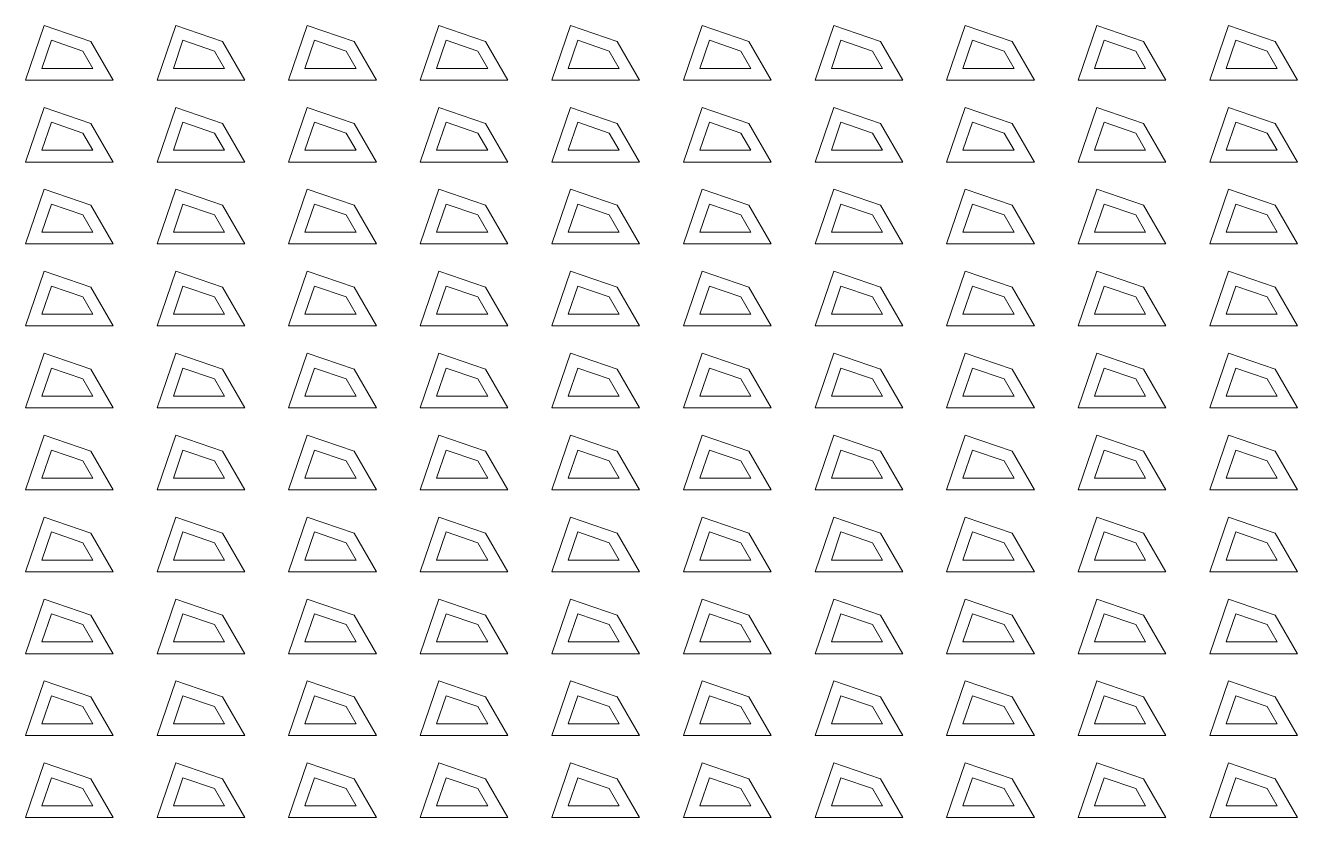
# Model space of a CAD drawing. Header units: millimetres. Extents: x 0 to 218, y 0 to 135.
import ezdxf

# ---------------------------------------------------------------- set-up
doc = ezdxf.new("R2010")
doc.units = ezdxf.units.MM
doc.layers.get('0').update_dxf_attribs({"color": 1, "lineweight": 5})

# ---------------------------------------------------------------- blocks, each defined once
blk = doc.blocks.new('*U3')
for p, q in [((-4.311, 4.67), (-7.5, -4.67)), ((3.68, 1.94), (-4.311, 4.67)), ((-3.065, 2.13), (-4.704, -2.67)), ((2.325, 0.29), (-3.065, 2.13)), ((4.03, -2.67), (2.325, 0.29)), ((7.5, -4.67), (3.68, 1.94)), ((-4.704, -2.67), (4.03, -2.67)), ((-7.5, -4.67), (7.5, -4.67))]:
    blk.add_line(p, q)
blk = doc.blocks.new('*U4')
at = {"color": 0, "linetype": 'ByBlock', "lineweight": -2, "transparency": 16777216}
for p in [(0, 126.09), (22.5, 126.09), (45, 126.09), (67.5, 126.09), (90, 126.09), (112.5, 126.09), (135, 126.09), (157.5, 126.09), (180, 126.09), (202.5, 126.09), (0, 112.08), (22.5, 112.08), (45, 112.08), (67.5, 112.08), (90, 112.08), (112.5, 112.08), (135, 112.08), (157.5, 112.08), (180, 112.08), (202.5, 112.08), (0, 98.07), (22.5, 98.07), (45, 98.07), (67.5, 98.07), (90, 98.07), (112.5, 98.07), (135, 98.07), (157.5, 98.07), (180, 98.07), (202.5, 98.07), (0, 84.06), (22.5, 84.06), (45, 84.06), (67.5, 84.06), (90, 84.06), (112.5, 84.06), (135, 84.06), (157.5, 84.06), (180, 84.06), (202.5, 84.06), (0, 70.05), (22.5, 70.05), (45, 70.05), (67.5, 70.05), (90, 70.05), (112.5, 70.05), (135, 70.05), (157.5, 70.05), (180, 70.05), (202.5, 70.05), (0, 56.04), (22.5, 56.04), (45, 56.04), (67.5, 56.04), (90, 56.04), (112.5, 56.04), (135, 56.04), (157.5, 56.04), (180, 56.04), (202.5, 56.04), (0, 42.03), (22.5, 42.03), (45, 42.03), (67.5, 42.03), (90, 42.03), (112.5, 42.03), (135, 42.03), (157.5, 42.03), (180, 42.03), (202.5, 42.03), (0, 28.02), (22.5, 28.02), (45, 28.02), (67.5, 28.02), (90, 28.02), (112.5, 28.02), (135, 28.02), (157.5, 28.02), (180, 28.02), (202.5, 28.02), (0, 14.01), (22.5, 14.01), (45, 14.01), (67.5, 14.01), (90, 14.01), (112.5, 14.01), (135, 14.01), (157.5, 14.01), (180, 14.01), (202.5, 14.01), (0, 0), (22.5, 0), (45, 0), (67.5, 0), (90, 0), (112.5, 0), (135, 0), (157.5, 0), (180, 0), (202.5, 0)]:
    blk.add_blockref('*U3', p, dxfattribs=at)

msp = doc.modelspace()

# ---------------------------------------------------------------- block references
msp.add_blockref('*U4', (7.5, 4.67))

doc.saveas('drawing.dxf')
